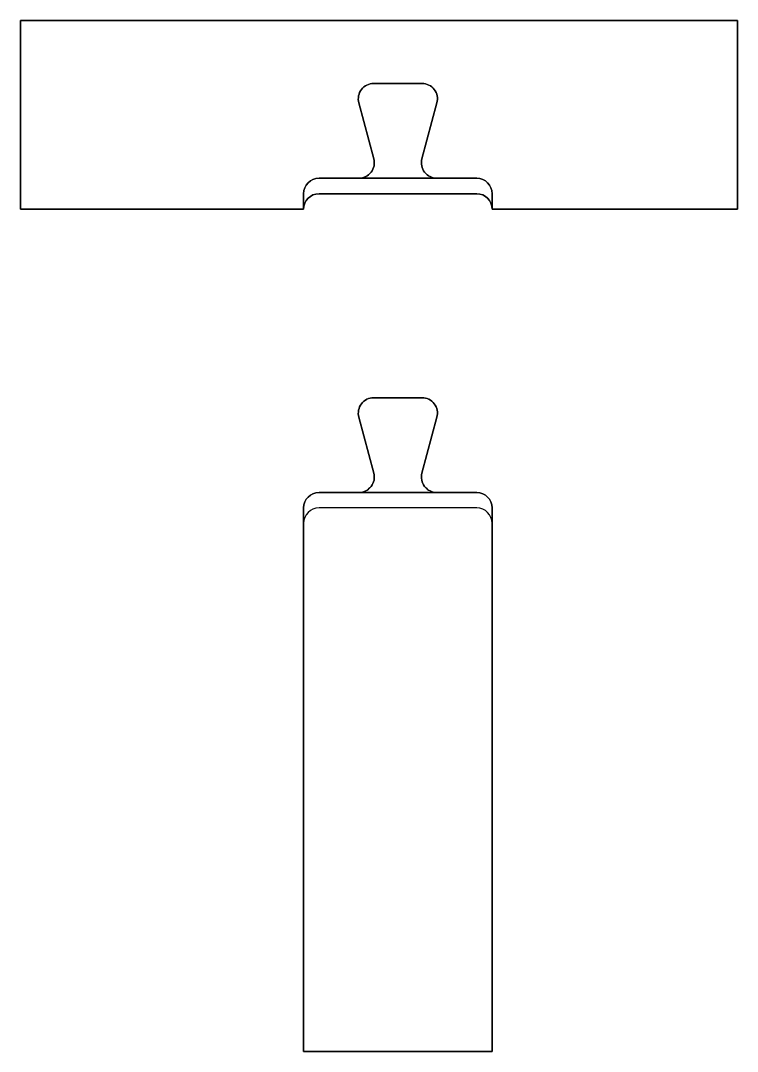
# Model space of a CAD drawing. Extents: x -113 to 77, y -119 to 154.
import ezdxf

# ---------------------------------------------------------------- set-up
doc = ezdxf.new("R2010")
doc.units = 0
doc.layers.add('1', color=7, linetype='CONTINUOUS')

# ---------------------------------------------------------------- blocks, each defined once
blk = doc.blocks.new('*M0')
at = {"layer": '1', "color": 7, "linetype": 'CONTINUOUS'}
for p, q in [((-70, 14.09999), (-70, 14.1)), ((-70, 14.1, -8), (-70, 10, -8)), ((-70, 14.1), (-70, 14.1, -8)), ((-70, 14.09999), (-70, 14.09999, 16)), ((-70, 10, 16), (-70, 14.09999, 16)), ((-65.9, 14.1, -8), (-24.1, 14.1, -8)), ((-65.9, 14.1, -8), (-65.9, 14.1, -16)), ((-24.1, 14.1, -16), (-65.9, 14.1, -16)), ((-24.1, 14.1, -8), (-24.1, 14.1, -16)), ((-20, 14.1), (-20, 14.09999)), ((-20, 14.1), (-20, 14.1, -8)), ((-20, 10, -8), (-20, 14.1, -8)), ((-20, 14.09999, 16), (-20, 10, 16)), ((-20, 14.09999), (-20, 14.09999, 16)), ((-70, 10, -16), (-70, 10, -8)), ((-70, 10, -8), (-70, 10, 16)), ((-20, 10, 16), (-20, 10, -8)), ((-20, 10, -8), (-20, 10, -16))]:
    blk.add_line(p, q, dxfattribs=at)
at = {"layer": '1', "color": 7, "linetype": 'CONTINUOUS', "extrusion": (0, 0, -1)}
for centre, start, end in [((65.9, 10, 8), 360, 90), ((24.1, 10, 8), 90, 180)]:
    blk.add_arc(centre, 4.1, start, end, dxfattribs=at)
at = {"layer": '1', "color": 7, "linetype": 'CONTINUOUS'}
for centre, start, end in [((-65.9, 10, -16), 90, 180), ((-24.1, 10, -16), 360, 90)]:
    blk.add_arc(centre, 4.1, start, end, dxfattribs=at)
blk = doc.blocks.new('*M1')
at = {"layer": '1', "color": 7, "linetype": 'CONTINUOUS'}
for p, q in [((-65.9, 18.2), (-55.33417, 18.2)), ((-24.1, 18.2, -8), (-65.9, 18.2, -8)), ((-65.9, 18.2), (-65.9, 18.2, -8)), ((-65.9, 18.19999), (-55.34322, 18.19999)), ((-55.33417, 18.2), (-34.66583, 18.2)), ((-34.66583, 18.2), (-24.1, 18.2)), ((-34.65678, 18.19999), (-24.1, 18.19999)), ((-24.1, 18.2), (-24.1, 18.2, -8))]:
    blk.add_line(p, q, dxfattribs=at)
at = {"layer": '1', "color": 7, "linetype": 'CONTINUOUS', "extrusion": (0, 0, -1)}
for centre, start, end in [((65.9, 14.1), 0.00006944, 90), ((65.9, 14.09999), 0.00020833, 90), ((24.1, 14.1), 90, 179.99993056), ((24.1, 14.09999), 90, 179.99979167), ((65.9, 14.1), 360, 0.00006944), ((24.1, 14.1), 179.99993056, 180)]:
    blk.add_arc(centre, 4.1, start, end, dxfattribs=at)
at = {"layer": '1', "color": 7, "linetype": 'CONTINUOUS'}
for centre, start, end in [((-65.9, 14.1, -8), 90, 180), ((-55.343224, 22.29999), 270, 270.12654444), ((-34.656776, 22.29999), 269.87345556, 270), ((-24.1, 14.1, -8), 360, 90)]:
    blk.add_arc(centre, 4.1, start, end, dxfattribs=at)
blk = doc.blocks.new('*M2')
at = {"layer": '1', "color": 7, "linetype": 'CONTINUOUS'}
for p, q in [((-38.60877, 43.33332), (-51.39123, 43.33332)), ((-51.39123, 43.33332), (-51.39123, 43.33332, 16)), ((-51.39123, 43.33332, 16), (-38.60877, 43.33332, 16)), ((-38.60877, 43.33332), (-38.60877, 43.33332, 16)), ((-55.35153, 38.17217), (-51.38293, 23.36115)), ((-51.38293, 23.36115, 16), (-55.35153, 38.17217, 16)), ((-55.35153, 38.17217), (-55.35153, 38.17217, 16)), ((-38.61707, 23.36115), (-34.64847, 38.17217)), ((-34.64847, 38.17217, 16), (-38.61707, 23.36115, 16)), ((-34.64847, 38.17217), (-34.64847, 38.17217, 16)), ((-51.38293, 23.36115), (-51.38293, 23.36115, 16)), ((-38.61707, 23.36115), (-38.61707, 23.36115, 16)), ((-65.9, 18.19999), (-65.9, 18.19999, 16)), ((-65.9, 18.19999, 16), (-55.34322, 18.19999, 16)), ((-55.34322, 18.19999), (-55.34322, 18.19999, 16)), ((-34.65678, 18.19999), (-34.65678, 18.19999, 16)), ((-34.65678, 18.19999, 16), (-24.1, 18.19999, 16)), ((-24.1, 18.19999), (-24.1, 18.19999, 16))]:
    blk.add_line(p, q, dxfattribs=at)
at = {"layer": '1', "color": 7, "linetype": 'CONTINUOUS', "extrusion": (0, 0, -1)}
for centre, start, end in [((51.391232, 39.233323, -16), 345.00000556, 90), ((38.608768, 39.233323, -16), 90, 194.99999444), ((55.343224, 22.29999), 164.99999722, 269.87345278), ((34.656776, 22.29999), 270.12654444, 15), ((65.9, 14.09999, -16), 360, 90), ((24.1, 14.09999, -16), 90, 180)]:
    blk.add_arc(centre, 4.1, start, end, dxfattribs=at)
at = {"layer": '1', "color": 7, "linetype": 'CONTINUOUS'}
for centre, start, end in [((-51.391232, 39.233323), 90, 194.99999444), ((-38.608768, 39.233323), 345.00000556, 90), ((-55.343224, 22.29999, 16), 270, 15.00000278), ((-34.656776, 22.29999, 16), 164.99999722, 270)]:
    blk.add_arc(centre, 4.1, start, end, dxfattribs=at)
blk = doc.blocks.new('*M3')
at = {"layer": '1', "color": 7, "linetype": 'CONTINUOUS'}
for name in ['*M2', '*M1', '*M0']:
    blk.add_blockref(name, (0, 0), dxfattribs=at)
blk = doc.blocks.new('*M4')
at = {"layer": '1', "color": 7, "linetype": 'CONTINUOUS'}
for p, q in [((-70, 10, -8), (-70, 60, -8)), ((-70, 60, -8), (120, 60, -8)), ((120, 60, 24), (-70, 60, 24)), ((-70, 60, 24), (-70, 10, 24)), ((-70, 60, -8), (-70, 60, 24)), ((120, 60, -8), (120, 10, -8)), ((120, 10, 24), (120, 60, 24)), ((120, 60, -8), (120, 60, 24)), ((-70, 10, 24), (5, 10, 24)), ((-70, 10, -8), (-70, 10, 24)), ((5, 10, -8), (-70, 10, -8)), ((120, 10, -8), (55, 10, -8)), ((55, 10, 24), (120, 10, 24)), ((120, 10, -8), (120, 10, 24))]:
    blk.add_line(p, q, dxfattribs=at)
blk = doc.blocks.new('*M5')
at = {"layer": '1', "color": 7, "linetype": 'CONTINUOUS'}
for name, p in [('*M4', (-75, 0, -8)), ('*M3', (0, 0))]:
    blk.add_blockref(name, p, dxfattribs=at)
blk = doc.blocks.new('*M6')
at = {"layer": '1', "color": 7, "linetype": 'CONTINUOUS'}
for p, q in [((-33.71238, 28.96526), (-23.14655, 28.96526)), ((-33.71238, 28.96526, -8), (-33.71238, 28.96526)), ((8.08762, 28.96526, -8), (-33.71238, 28.96526, -8)), ((-33.71238, 28.96525), (-23.1556, 28.96525)), ((-23.14655, 28.96526), (-2.47821, 28.96526)), ((-2.47821, 28.96526), (8.08762, 28.96526)), ((-2.46916, 28.96525), (8.08762, 28.96525)), ((8.08762, 28.96526, -8), (8.08762, 28.96526)), ((-37.81238, 24.86525), (-37.81238, 24.86526)), ((-37.81238, 24.86526, -8), (-37.81238, 24.86526)), ((-37.81238, 24.86526, -8), (-37.81238, 20.76526, -8)), ((-37.81238, 24.86525, 16), (-37.81238, 24.86525)), ((-37.81238, -119.23475, 16), (-37.81238, 24.86525, 16)), ((8.08762, 24.86526, -8), (-33.71238, 24.86526, -8)), ((12.18762, 24.86526), (12.18762, 24.86525)), ((12.18762, 24.86526, -8), (12.18762, 24.86526)), ((12.18762, 20.76526, -8), (12.18762, 24.86526, -8)), ((12.18762, 24.86525, 16), (12.18762, 24.86525)), ((12.18762, 24.86525, 16), (12.18762, -119.23475, 16)), ((-37.81238, 20.76526, -16), (-37.81238, 20.76526, -8)), ((-37.81238, 20.76526, -16), (-37.81238, -119.23475, -16)), ((12.18762, 20.76526, -16), (12.18762, 20.76526, -8)), ((12.18762, -119.23475, -16), (12.18762, 20.76526, -16)), ((-37.81238, -119.23475, -16), (12.18762, -119.23475, -16)), ((12.18762, -119.23475, 16), (-37.81238, -119.23475, 16)), ((-37.81238, -119.23475, -16), (-37.81238, -119.23475, 16)), ((12.18762, -119.23475, -16), (12.18762, -119.23475, 16))]:
    blk.add_line(p, q, dxfattribs=at)
at = {"layer": '1', "color": 7, "linetype": 'CONTINUOUS', "extrusion": (0, 0, -1)}
for centre, start, end in [((33.71238, 24.86526), 0.0000694, 90), ((33.71238, 24.86525), 0.0002083, 90), ((-8.08762, 24.86526), 90, 179.9999306), ((-8.08762, 24.86525), 90, 179.9997917), ((33.71238, 24.86526), 360, 0.0000694), ((-8.08762, 24.86526), 179.9999306, 180)]:
    blk.add_arc(centre, 4.1, start, end, dxfattribs=at)
at = {"layer": '1', "color": 7, "linetype": 'CONTINUOUS'}
for centre, start, end in [((-33.71238, 24.86526, -8), 90, 180), ((-23.1556, 33.06525), 270, 270.1264889), ((-2.46916, 33.06525), 269.8735111, 270), ((8.08762, 24.86526, -8), 360, 90), ((-33.71238, 20.76526, -8), 90, 180), ((8.08762, 20.76526, -8), 360, 90)]:
    blk.add_arc(centre, 4.1, start, end, dxfattribs=at)
blk = doc.blocks.new('*M7')
at = {"layer": '1', "color": 7, "linetype": 'CONTINUOUS'}
for p, q in [((-6.42115, 54.09858), (-19.20361, 54.09858)), ((-19.20361, 54.09858, 16), (-19.20361, 54.09858)), ((-19.20361, 54.09858, 16), (-6.42115, 54.09858, 16)), ((-6.42115, 54.09858, 16), (-6.42115, 54.09858)), ((-23.16391, 48.93743), (-19.19531, 34.12641)), ((-23.16391, 48.93743, 16), (-23.16391, 48.93743)), ((-19.19531, 34.12641, 16), (-23.16391, 48.93743, 16)), ((-6.42945, 34.12641), (-2.46085, 48.93743)), ((-2.46085, 48.93743, 16), (-6.42945, 34.12641, 16)), ((-2.46085, 48.93743, 16), (-2.46085, 48.93743)), ((-19.19531, 34.12641, 16), (-19.19531, 34.12641)), ((-6.42945, 34.12641, 16), (-6.42945, 34.12641)), ((-33.71238, 28.96525, 16), (-33.71238, 28.96525)), ((-33.71238, 28.96525, 16), (-23.1556, 28.96525, 16)), ((-23.1556, 28.96525, 16), (-23.1556, 28.96525)), ((-2.46916, 28.96525, 16), (-2.46916, 28.96525)), ((-2.46916, 28.96525, 16), (8.08762, 28.96525, 16)), ((8.08762, 28.96525, 16), (8.08762, 28.96525))]:
    blk.add_line(p, q, dxfattribs=at)
at = {"layer": '1', "color": 7, "linetype": 'CONTINUOUS', "extrusion": (0, 0, -1)}
for centre, start, end in [((19.203612, 49.998583, -16), 345.00000556, 90), ((6.421148, 49.998583, -16), 90, 194.99999444), ((23.155604, 33.06525), 164.99999722, 269.87351111), ((2.469156, 33.06525), 270.12648889, 15.00000278), ((33.71238, 24.86525, -16), 360, 90), ((-8.08762, 24.86525, -16), 90, 180)]:
    blk.add_arc(centre, 4.1, start, end, dxfattribs=at)
at = {"layer": '1', "color": 7, "linetype": 'CONTINUOUS'}
for centre, start, end in [((-19.203612, 49.998583), 90, 194.99999444), ((-6.421148, 49.998583), 345.00000556, 90), ((-23.155604, 33.06525, 16), 270, 15.00000278), ((-2.469156, 33.06525, 16), 164.99999722, 270)]:
    blk.add_arc(centre, 4.1, start, end, dxfattribs=at)
blk = doc.blocks.new('*M8')
at = {"layer": '1', "color": 7, "linetype": 'CONTINUOUS'}
for p, q in [((8.08762, 24.86526, -16), (-33.71238, 24.86526, -16)), ((-33.71238, 24.86526, -16), (-33.71238, 24.86526, -8)), ((8.08762, 24.86526, -16), (8.08762, 24.86526, -8))]:
    blk.add_line(p, q, dxfattribs=at)
for centre, start, end in [((-33.71238, 20.76526, -16), 90, 180), ((8.08762, 20.76526, -16), 360, 90)]:
    blk.add_arc(centre, 4.1, start, end, dxfattribs=at)
blk = doc.blocks.new('*M9')
at = {"layer": '1', "color": 7, "linetype": 'CONTINUOUS'}
for name in ['*M7', '*M6', '*M8']:
    blk.add_blockref(name, (0, 0), dxfattribs=at)

msp = doc.modelspace()

# ---------------------------------------------------------------- block references
at = {"layer": '1', "color": 7, "linetype": 'CONTINUOUS'}
for name, p in [('*M5', (32.18762, 94.09858)), ('*M9', (0, 0))]:
    msp.add_blockref(name, p, dxfattribs=at)

doc.saveas('drawing.dxf')
